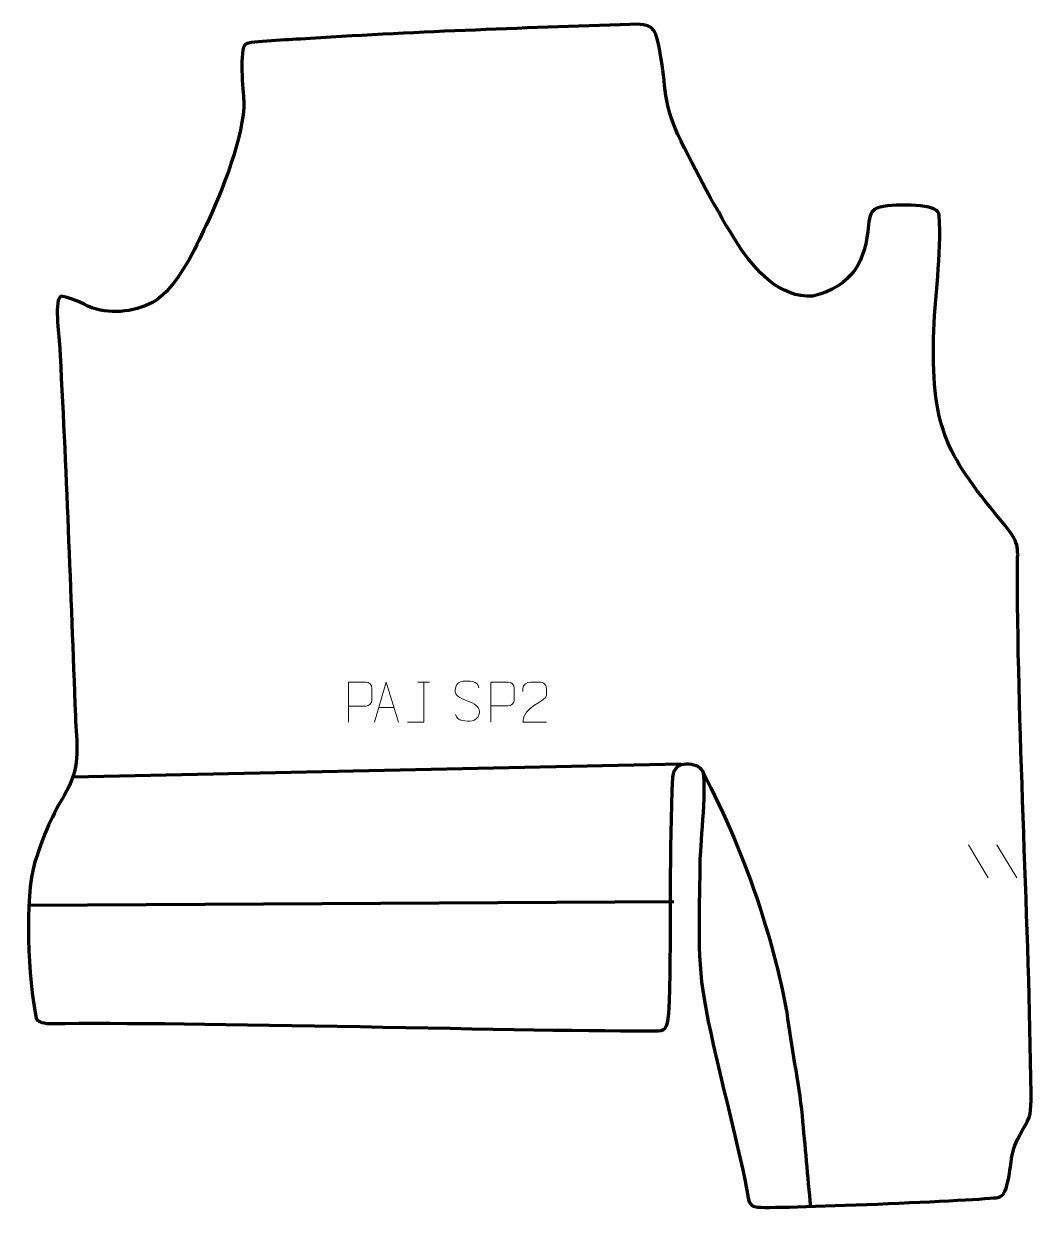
# Model space of a CAD drawing. Header units: millimetres. Extents: x -308 to 320, y -356 to 383.
import ezdxf

# ---------------------------------------------------------------- set-up
doc = ezdxf.new("R2010")
doc.units = ezdxf.units.MM
doc.header["$MEASUREMENT"] = 0
for name, color, linetype in [('layer 1', 7, 'Continuous'), ('layer 3', 7, 'Continuous'), ('layer 4', 7, 'Continuous')]:
    doc.layers.add(name, color=color, linetype=linetype)

msp = doc.modelspace()

# ---------------------------------------------------------------- linework, layer by layer
at = {"layer": 'layer 1', "color": 250, "lineweight": 9}
for points, knots in [([(-105.4657, -52.2885), (-105.4657, -52.2885), (-105.4657, -27.3349), (-105.4657, -27.3349), (-105.4657, -27.3349), (-101.8707, -27.3349), (-98.2754, -27.3349), (-94.68, -27.3349), (-94.68, -27.3349), (-92.3548, -27.3728), (-90.7974, -28.8629), (-90.8016, -31.229), (-90.8016, -31.229), (-90.802, -33.2647), (-90.802, -36.324), (-90.8016, -38.36), (-90.8016, -38.36), (-90.8081, -40.2354), (-92.6203, -42.1773), (-94.6299, -42.1964), (-94.6299, -42.1964), (-94.6299, -42.1964), (-105.4657, -42.1964), (-105.4657, -42.1964)], [0, 0, 0, 0, 0.14285714, 0.14285714, 0.14285714, 0.14285714, 0.28571429, 0.28571429, 0.28571429, 0.28571429, 0.42857143, 0.42857143, 0.42857143, 0.42857143, 0.57142857, 0.57142857, 0.57142857, 0.57142857, 0.71428571, 0.71428571, 0.71428571, 0.71428571, 1, 1, 1, 1]), ([(-89.2896, -52.2884), (-89.2896, -52.2884), (-81.9186, -27.3349), (-81.9186, -27.3349), (-81.9186, -27.3349), (-81.9186, -27.3349), (-74.3487, -52.2884), (-74.3487, -52.2884)], [0, 0, 0, 0, 0.33333333, 0.33333333, 0.33333333, 0.33333333, 1, 1, 1, 1]), ([(-68.6223, -52.2885), (-68.6223, -52.2885), (-58.6003, -52.2885), (-58.6003, -52.2885), (-58.6003, -52.2885), (-58.6003, -52.2885), (-58.6003, -27.3349), (-58.6003, -27.3349)], [0, 0, 0, 0, 0.33333333, 0.33333333, 0.33333333, 0.33333333, 1, 1, 1, 1]), ([(-31.4739, -38.9385), (-35.7222, -37.4681), (-40.6303, -35.6723), (-38.6252, -30.152), (-38.6252, -30.152), (-37.1217, -26.0121), (-31.9081, -26.4006), (-28.3045, -27.0017), (-28.3045, -27.0017), (-25.4439, -27.4789), (-24.5792, -28.6921), (-24.2686, -30.7762)], [0, 0, 0, 0, 0.25, 0.25, 0.25, 0.25, 0.5, 0.5, 0.5, 0.5, 1, 1, 1, 1]), ([(-16.8387, -52.2345), (-16.8387, -52.2345), (-16.8387, -27.2809), (-16.8387, -27.2809), (-16.8387, -27.2809), (-13.2437, -27.2809), (-9.6484, -27.2809), (-6.053, -27.2809), (-6.053, -27.2809), (-3.7278, -27.3188), (-2.1704, -28.8089), (-2.1746, -31.175), (-2.1746, -31.175), (-2.175, -33.2107), (-2.175, -36.27), (-2.1746, -38.306), (-2.1746, -38.306), (-2.1811, -40.1814), (-3.9933, -42.1233), (-6.0029, -42.1424), (-6.0029, -42.1424), (-6.0029, -42.1424), (-16.8387, -42.1424), (-16.8387, -42.1424)], [0, 0, 0, 0, 0.14285714, 0.14285714, 0.14285714, 0.14285714, 0.28571429, 0.28571429, 0.28571429, 0.28571429, 0.42857143, 0.42857143, 0.42857143, 0.42857143, 0.57142857, 0.57142857, 0.57142857, 0.57142857, 0.71428571, 0.71428571, 0.71428571, 0.71428571, 1, 1, 1, 1]), ([(17.8648, -52.2448), (12.9504, -52.2445), (8.036, -52.2445), (3.1219, -52.2448), (3.1219, -52.2448), (3.1219, -42.3125), (17.7729, -39.6713), (17.8648, -35.361), (17.8648, -35.361), (17.8645, -33.9369), (17.8645, -32.5132), (17.8648, -31.0899), (17.8648, -31.0899), (17.8479, -29.0128), (15.7251, -27.288), (14.0541, -27.2707), (14.0541, -27.2707), (11.9809, -27.2711), (9.908, -27.2711), (7.8356, -27.2707), (7.8356, -27.2707), (6.0135, -27.2542), (3.1888, -29.0463), (3.1219, -31.1399), (3.1219, -31.1399), (3.1219, -31.1399), (3.1219, -33.1947), (3.1219, -33.1947)], [0, 0, 0, 0, 0.125, 0.125, 0.125, 0.125, 0.25, 0.25, 0.25, 0.25, 0.375, 0.375, 0.375, 0.375, 0.5, 0.5, 0.5, 0.5, 0.625, 0.625, 0.625, 0.625, 0.75, 0.75, 0.75, 0.75, 1, 1, 1, 1]), ([(-31.4739, -38.9386), (-27.4553, -40.5853), (-22.4258, -42.4736), (-24.2598, -47.8339), (-24.2598, -47.8339), (-25.7196, -52.1003), (-30.6304, -51.8436), (-34.3565, -51.2889), (-34.3565, -51.2889), (-37.1065, -50.8791), (-38.3274, -49.6656), (-38.7054, -47.5534)], [0, 0, 0, 0, 0.25, 0.25, 0.25, 0.25, 0.5, 0.5, 0.5, 0.5, 1, 1, 1, 1])]:
    msp.add_open_spline(points, degree=3, knots=knots, dxfattribs=at)
for points in [[(-62.1844, -27.3349), (-62.1844, -27.3349), (-55.0162, -27.3349), (-55.0162, -27.3349)], [(-86.567, -43.039), (-86.567, -43.039), (-77.0713, -43.039), (-77.0713, -43.039)], [(280.6845, -128.6854), (280.6845, -128.6854), (293.0488, -149.2297), (293.0488, -149.2297)], [(298.4144, -128.6854), (298.4144, -128.6854), (310.7787, -149.2297), (310.7787, -149.2297)]]:
    msp.add_open_spline(points, degree=3, dxfattribs=at)
at = {"layer": 'layer 3', "color": 142, "lineweight": 158}
for points in [[(-277.1287, -86.2285), (-277.1287, -86.2285), (101.2457, -78.2329), (101.2457, -78.2329)], [(-304.5572, -166.3028), (-304.5572, -166.3028), (97.211, -163.996), (97.211, -163.996)]]:
    msp.add_open_spline(points, degree=3, dxfattribs=at)
msp.add_open_spline([(114.9216, -82.4287), (129.5504, -111.3838), (140.5474, -136.1599), (150.7143, -167.4388), (150.7143, -167.4388), (157.9787, -189.788), (162.9823, -209.1991), (167.4257, -232.2953), (167.4257, -232.2953), (167.4257, -232.2953), (167.5439, -232.9347), (167.5439, -232.9347), (167.5439, -232.9347), (170.0047, -254.4843), (174.9267, -275.5599), (177.0292, -297.5098), (177.0292, -297.5098), (178.8284, -316.2941), (180.4936, -335.1236), (182.2276, -353.9177)], degree=3, knots=[0, 0, 0, 0, 0.16666667, 0.16666667, 0.16666667, 0.16666667, 0.33333333, 0.33333333, 0.33333333, 0.33333333, 0.5, 0.5, 0.5, 0.5, 0.66666667, 0.66666667, 0.66666667, 0.66666667, 1, 1, 1, 1], dxfattribs=at)
at = {"layer": 'layer 4', "color": 242, "lineweight": 158}
msp.add_open_spline([(99.6754, 313.9154), (110.6476, 291.0066), (123.9429, 266.3445), (137.4261, 244.8317), (137.4261, 244.8317), (147.6024, 229.5676), (163.4074, 211.6604), (183.7293, 213.1497), (183.7293, 213.1497), (208.171, 219.0747), (216.7223, 234.9822), (218.4436, 257.6623), (218.4436, 257.6623), (218.8734, 263.3253), (220.4491, 266.2771), (223.1131, 267.8029), (223.1131, 267.8029), (227.4862, 270.3075), (256.1285, 271.1065), (260.7365, 266.5518), (260.7365, 266.5518), (261.524, 265.7735), (262.2729, 264.8409), (262.4738, 263.6138), (262.4738, 263.6138), (264.1068, 239.1036), (259.5591, 211.8523), (258.912, 186.7258), (258.912, 186.7258), (257.9447, 128.882), (267.5286, 113.7147), (303.6041, 70.1724), (303.6041, 70.1724), (313.4206, 58.0625), (311.1066, 56.1878), (311.1344, 41.2302), (311.1344, 41.2302), (311.4884, -66.9544), (318.5512, -175.6552), (319.6486, -283.9857), (319.6486, -283.9857), (319.6485, -295.3645), (319.813, -297.4355), (314.203, -306.6669), (314.203, -306.6669), (305.6787, -322.1535), (308.5078, -323.3302), (305.1936, -338.5111), (305.1936, -338.5111), (303.7878, -344.9511), (302.1927, -347.5606), (298.994, -348.3078), (298.994, -348.3078), (292.3704, -349.8552), (156.1627, -355.684), (148.4286, -354.2489), (148.4286, -354.2489), (142.757, -353.1962), (143.7348, -348.3105), (141.6416, -338.1915), (141.6416, -338.1915), (133.8284, -300.4203), (122.6216, -262.3409), (115.9814, -224.5883), (115.9814, -224.5883), (111.1215, -196.9578), (113.3603, -165.5766), (113.4665, -137.4349), (113.4665, -137.4349), (113.6837, -127.9026), (117.8699, -88.0961), (114.9216, -82.4287), (114.9216, -82.4287), (112.3735, -77.5305), (97.2624, -74.526), (96.6318, -86.5707), (96.6318, -86.5707), (94.2561, -131.9609), (95.846, -180.3585), (94.4268, -226.4151), (94.4268, -226.4151), (94.3898, -227.6036), (94.3493, -228.7898), (94.2903, -229.9774), (94.2903, -229.9774), (93.6868, -241.1176), (92.5241, -244.4012), (87.6802, -244.4502), (87.6802, -244.4502), (17.1449, -245.1637), (-211.655, -238.4618), (-289.6347, -240.0461), (-289.6347, -240.0461), (-294.7817, -240.1506), (-299.528, -238.9488), (-299.9886, -236.6072), (-299.9886, -236.6072), (-304.6383, -212.9762), (-307.7176, -161.726), (-300.7259, -139.2071), (-300.7259, -139.2071), (-294.7157, -120.7493), (-290.6756, -111.5497), (-280.8373, -94.802), (-280.8373, -94.802), (-271.9072, -77.8518), (-274.8838, -66.3928), (-275.5675, -48.2047), (-275.5675, -48.2047), (-278.5174, 28.9268), (-281.2064, 106.4874), (-285.4522, 183.5359), (-285.4522, 183.5359), (-285.739, 187.6656), (-289.0036, 212.3498), (-284.3115, 213.0809), (-284.3115, 213.0809), (-273.4619, 211.0805), (-270.7473, 207.3862), (-262.3116, 204.9882), (-262.3116, 204.9882), (-250.3831, 201.5973), (-233.5809, 204.2387), (-223.4658, 211.8907), (-223.4658, 211.8907), (-210.1536, 222.8084), (-201.3844, 241.8297), (-194.0718, 257.284), (-194.0718, 257.284), (-184.805, 277.3047), (-169.921, 313.4498), (-170.695, 334.7876), (-170.695, 334.7876), (-171.0017, 340.6378), (-173.7285, 367.2233), (-169.5082, 370.1838), (-169.5082, 370.1838), (-167.1862, 371.8128), (-140.4402, 372.9744), (-135.4302, 373.2976), (-135.4302, 373.2976), (-67.0506, 377.6973), (1.606, 380.1592), (70.0915, 382.3994), (70.0915, 382.3994), (83.7088, 382.8448), (85.2356, 381.5015), (88.0151, 368.2832), (88.0151, 368.2832), (92.424, 347.3163), (89.9175, 335.3236), (99.6754, 313.9154)], degree=3, knots=[0, 0, 0, 0, 0.02564103, 0.02564103, 0.02564103, 0.02564103, 0.05128205, 0.05128205, 0.05128205, 0.05128205, 0.07692308, 0.07692308, 0.07692308, 0.07692308, 0.1025641, 0.1025641, 0.1025641, 0.1025641, 0.12820513, 0.12820513, 0.12820513, 0.12820513, 0.15384615, 0.15384615, 0.15384615, 0.15384615, 0.17948718, 0.17948718, 0.17948718, 0.17948718, 0.20512821, 0.20512821, 0.20512821, 0.20512821, 0.23076923, 0.23076923, 0.23076923, 0.23076923, 0.25641026, 0.25641026, 0.25641026, 0.25641026, 0.28205128, 0.28205128, 0.28205128, 0.28205128, 0.30769231, 0.30769231, 0.30769231, 0.30769231, 0.33333333, 0.33333333, 0.33333333, 0.33333333, 0.35897436, 0.35897436, 0.35897436, 0.35897436, 0.38461538, 0.38461538, 0.38461538, 0.38461538, 0.41025641, 0.41025641, 0.41025641, 0.41025641, 0.43589744, 0.43589744, 0.43589744, 0.43589744, 0.46153846, 0.46153846, 0.46153846, 0.46153846, 0.48717949, 0.48717949, 0.48717949, 0.48717949, 0.51282051, 0.51282051, 0.51282051, 0.51282051, 0.53846154, 0.53846154, 0.53846154, 0.53846154, 0.56410256, 0.56410256, 0.56410256, 0.56410256, 0.58974359, 0.58974359, 0.58974359, 0.58974359, 0.61538462, 0.61538462, 0.61538462, 0.61538462, 0.64102564, 0.64102564, 0.64102564, 0.64102564, 0.66666667, 0.66666667, 0.66666667, 0.66666667, 0.69230769, 0.69230769, 0.69230769, 0.69230769, 0.71794872, 0.71794872, 0.71794872, 0.71794872, 0.74358974, 0.74358974, 0.74358974, 0.74358974, 0.76923077, 0.76923077, 0.76923077, 0.76923077, 0.79487179, 0.79487179, 0.79487179, 0.79487179, 0.82051282, 0.82051282, 0.82051282, 0.82051282, 0.84615385, 0.84615385, 0.84615385, 0.84615385, 0.87179487, 0.87179487, 0.87179487, 0.87179487, 0.8974359, 0.8974359, 0.8974359, 0.8974359, 0.92307692, 0.92307692, 0.92307692, 0.92307692, 0.94871795, 0.94871795, 0.94871795, 0.94871795, 1, 1, 1, 1], dxfattribs=at)

doc.saveas('drawing.dxf')
